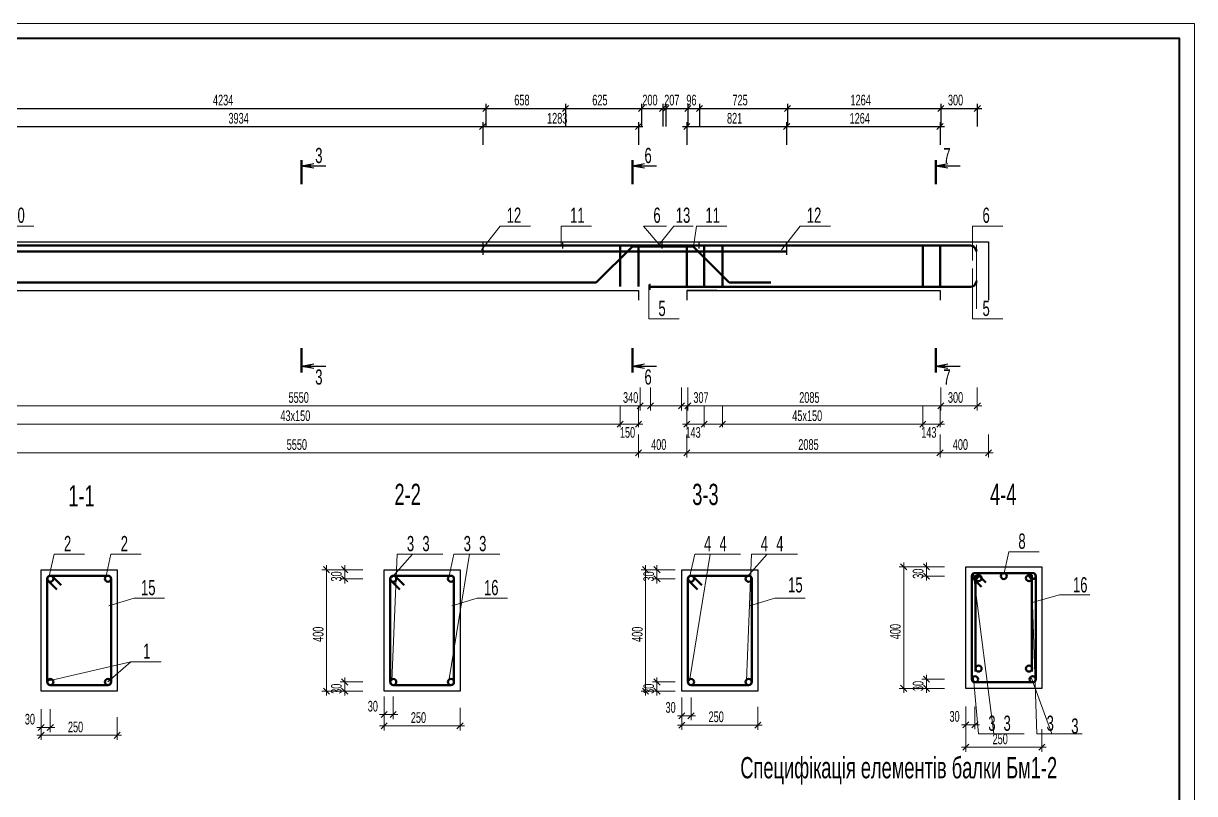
# Model space of a CAD drawing. Extents: x -483223 to 550073, y -164053 to -64662.
# Drawn here: x -171463 to -132868, y -98398 to -73022 of the extents above; entities that cross this region are included whole.
import ezdxf

# ---------------------------------------------------------------- set-up
doc = ezdxf.new("R2010")
doc.units = 0
doc.header["$MEASUREMENT"] = 0
for name, color, linetype in [('ARM', 3, 'CONTINUOUS'), ('BALKI', 62, 'CONTINUOUS'), ('OPAL', 4, 'CONTINUOUS'), ('OTM', 9, 'CONTINUOUS'), ('RAZM', 6, 'CONTINUOUS'), ('ТЕКСТ', 252, 'CONTINUOUS')]:
    doc.layers.add(name, color=color, linetype=linetype)
for name, color, linetype, lineweight in [('АРМАТУРА', 11, 'CONTINUOUS', 50), ('ОСН. ТОНКА', 250, 'CONTINUOUS', 15), ('РАМКА', 250, 'CONTINUOUS', 40), ('РОЗМІР', 250, 'CONTINUOUS', 15)]:
    doc.layers.add(name, color=color, linetype=linetype, lineweight=lineweight)
doc.styles.add('РОЗМІР', font='ARIALN.TTF', dxfattribs={"width": 0.75})

msp = doc.modelspace()

# ---------------------------------------------------------------- linework, layer by layer
at = {"layer": 'ARM', "color": 0}
for p, q in [((-156328.4231, -80242.1409), (-156328.4231, -80442.1409)), ((-153696.4773, -80242.1409), (-153696.4773, -80442.1409)), ((-150424.8587, -80242.1409), (-150424.8587, -80442.1409)), ((-150424.8587, -80242.1409), (-150424.8587, -80442.1409)), ((-149210.7168, -80242.1409), (-149210.7168, -80442.1409)), ((-146310.961, -80242.1409), (-146310.961, -80442.1409)), ((-156328.4231, -80442.1409), (-156328.4231, -80642.1409)), ((-151196.5262, -80342.1409), (-149210.7168, -80342.1409)), ((-151196.5262, -80342.1409), (-146310.961, -80342.1409)), ((-150424.8587, -80342.1409), (-149596.5262, -80342.1409)), ((-146310.961, -80442.1409), (-146310.961, -80642.1409)), ((-150824.8648, -81602.1385), (-150824.8648, -81802.1385)), ((-150824.8587, -81602.1385), (-150824.8587, -81802.1385)), ((-150824.8587, -81702.1385), (-149596.5262, -81702.1385))]:
    msp.add_line(p, q, dxfattribs=at)
at = {"layer": 'BALKI', "color": 0}
for p, q in [((-175396.5262, -80222.1397), (-149596.5262, -80222.1397)), ((-151196.5262, -80222.1397), (-139656.5237, -80222.1397)), ((-139656.5237, -80222.1397), (-139656.5237, -81822.1397)), ((-173396.5262, -81822.1397), (-151196.5262, -81822.1397)), ((-152196.5262, -81822.1397), (-151196.5262, -81822.1397)), ((-151196.5262, -81822.1397), (-151196.5262, -82142.1409)), ((-151196.5262, -81822.1397), (-151196.5262, -82142.1409)), ((-148596.5262, -81822.1397), (-149596.5262, -81822.1397)), ((-149596.5262, -81822.1397), (-149596.5262, -82142.1409)), ((-149596.5262, -81822.1397), (-141256.5237, -81822.1397)), ((-149596.5262, -81822.1397), (-149596.5262, -82142.1409)), ((-141256.5237, -81822.1397), (-141256.5237, -82142.1409))]:
    msp.add_line(p, q, dxfattribs=at)
for points in [[(-170876.5825, -91021.0483), (-170876.5825, -91021.0483), (-170876.5825, -91021.0483), (-168376.5825, -91021.0483), (-168376.5825, -91021.0483), (-168376.5825, -91021.0483)], [(-170876.5825, -95021.0483), (-170876.5825, -95021.0483), (-170876.5825, -95021.0483), (-170876.5825, -91021.0483), (-170876.5825, -91021.0483), (-170876.5825, -91021.0483)], [(-168376.5825, -91021.0483), (-168376.5825, -91021.0483), (-168376.5825, -91021.0483), (-168376.5825, -95021.0483), (-168376.5825, -95021.0483), (-168376.5825, -95021.0483)], [(-159575.7322, -91021.0483), (-159575.7322, -91021.0483), (-159575.7322, -91021.0483), (-157075.7322, -91021.0483), (-157075.7322, -91021.0483), (-157075.7322, -91021.0483)], [(-159575.7322, -95021.0483), (-159575.7322, -95021.0483), (-159575.7322, -95021.0483), (-159575.7322, -91021.0483), (-159575.7322, -91021.0483), (-159575.7322, -91021.0483)], [(-157075.7322, -91021.0483), (-157075.7322, -91021.0483), (-157075.7322, -91021.0483), (-157075.7322, -95021.0483), (-157075.7322, -95021.0483), (-157075.7322, -95021.0483)], [(-149763.0339, -91021.0483), (-149763.0339, -91021.0483), (-149763.0339, -91021.0483), (-147263.0339, -91021.0483), (-147263.0339, -91021.0483), (-147263.0339, -91021.0483)], [(-149763.0339, -95021.0483), (-149763.0339, -95021.0483), (-149763.0339, -95021.0483), (-149763.0339, -91021.0483), (-149763.0339, -91021.0483), (-149763.0339, -91021.0483)], [(-147263.0339, -91021.0483), (-147263.0339, -91021.0483), (-147263.0339, -91021.0483), (-147263.0339, -95021.0483), (-147263.0339, -95021.0483), (-147263.0339, -95021.0483)], [(-140404.552, -90930.3714), (-140404.552, -90930.3714), (-140404.552, -90930.3714), (-137904.552, -90930.3714), (-137904.552, -90930.3714), (-137904.552, -90930.3714)], [(-140404.552, -94930.3714), (-140404.552, -94930.3714), (-140404.552, -94930.3714), (-140404.552, -90930.3714), (-140404.552, -90930.3714), (-140404.552, -90930.3714)], [(-137904.552, -90930.3714), (-137904.552, -90930.3714), (-137904.552, -90930.3714), (-137904.552, -94930.3714), (-137904.552, -94930.3714), (-137904.552, -94930.3714)], [(-137904.552, -94930.3714), (-137904.552, -94930.3714), (-137904.552, -94930.3714), (-140404.552, -94930.3714), (-140404.552, -94930.3714), (-140404.552, -94930.3714)], [(-168376.5825, -95021.0483), (-168376.5825, -95021.0483), (-168376.5825, -95021.0483), (-170876.5825, -95021.0483), (-170876.5825, -95021.0483), (-170876.5825, -95021.0483)], [(-157075.7322, -95021.0483), (-157075.7322, -95021.0483), (-157075.7322, -95021.0483), (-159575.7322, -95021.0483), (-159575.7322, -95021.0483), (-159575.7322, -95021.0483)], [(-147263.0339, -95021.0483), (-147263.0339, -95021.0483), (-147263.0339, -95021.0483), (-149763.0339, -95021.0483), (-149763.0339, -95021.0483), (-149763.0339, -95021.0483)]]:
    msp.add_lwpolyline(points, dxfattribs=at)
at = {"layer": 'OPAL', "color": 0}
msp.add_line((-139656.5237, -81822.1397), (-139656.5237, -82142.1409), dxfattribs=at)
at = {"layer": 'OTM', "color": 0}
for p, q in [((-173314.6261, -75822.1397), (-156078.4231, -75822.1397)), ((-156378.4231, -75822.1397), (-153446.4773, -75822.1397)), ((-156328.4231, -75922.1397), (-156128.4231, -75722.1397)), ((-156328.4231, -75922.1397), (-156128.4231, -75722.1397)), ((-156228.4231, -75672.1397), (-156228.4231, -76422.1397)), ((-156228.4231, -75672.1397), (-156228.4231, -76422.1397)), ((-153746.4773, -75822.1397), (-150946.5201, -75822.1397)), ((-153696.4773, -75922.1397), (-153496.4773, -75722.1397)), ((-153696.4773, -75922.1397), (-153496.4773, -75722.1397)), ((-153596.4773, -75672.1397), (-153596.4773, -76422.1397)), ((-153596.4773, -75672.1397), (-153596.4773, -76422.1397)), ((-151246.5201, -75822.1397), (-150146.5201, -75822.1397)), ((-151196.5201, -75922.1397), (-150996.5201, -75722.1397)), ((-151196.5201, -75922.1397), (-150996.5201, -75722.1397)), ((-151096.5201, -75672.1397), (-151096.5201, -76422.1397)), ((-151096.5201, -75672.1397), (-151096.5201, -76422.1397)), ((-150546.5262, -75822.1397), (-149418.1936, -75822.1397)), ((-150496.5262, -75922.1397), (-150296.5262, -75722.1397)), ((-150396.5262, -75672.1397), (-150396.5262, -76422.1397)), ((-150396.5201, -75922.1397), (-150196.5201, -75722.1397)), ((-150296.5201, -75672.1397), (-150296.5201, -76422.1397)), ((-149718.1936, -75822.1397), (-149032.3843, -75822.1397)), ((-149668.1936, -75922.1397), (-149468.1936, -75722.1397)), ((-149668.1936, -75922.1397), (-149468.1936, -75722.1397)), ((-149568.1936, -75672.1397), (-149568.1936, -76422.1397)), ((-149568.1936, -75672.1397), (-149568.1936, -76422.1397)), ((-149332.3843, -75822.1397), (-146132.6285, -75822.1397)), ((-149282.3843, -75922.1397), (-149082.3843, -75722.1397)), ((-149282.3843, -75922.1397), (-149082.3843, -75722.1397)), ((-149182.3843, -75672.1397), (-149182.3843, -76422.1397)), ((-149182.3843, -75672.1397), (-149182.3843, -76422.1397)), ((-146432.6285, -75822.1397), (-141078.1973, -75822.1397)), ((-146382.6285, -75922.1397), (-146182.6285, -75722.1397)), ((-146382.6285, -75922.1397), (-146182.6285, -75722.1397)), ((-146282.6285, -75672.1397), (-146282.6285, -76422.1397)), ((-146282.6285, -75672.1397), (-146282.6285, -76422.1397)), ((-141378.1973, -75822.1397), (-139878.2034, -75822.1397)), ((-141328.1973, -75922.1397), (-141128.1973, -75722.1397)), ((-141328.1973, -75922.1397), (-141128.1973, -75722.1397)), ((-141228.1973, -75672.1397), (-141228.1973, -76422.1397)), ((-141228.1973, -75672.1397), (-141228.1973, -76422.1397)), ((-140128.2034, -75922.1397), (-139928.2034, -75722.1397)), ((-140028.2034, -75672.1397), (-140028.2034, -76422.1397)), ((-156428.4231, -76522.1397), (-156228.4231, -76322.1397)), ((-156428.4231, -76522.1397), (-156228.4231, -76322.1397)), ((-156328.4231, -76272.1397), (-156328.4231, -77022.1397)), ((-156328.4231, -76272.1397), (-156328.4231, -77022.1397)), ((-151296.5201, -76522.1397), (-151096.5201, -76322.1397)), ((-151196.5201, -76272.1397), (-151196.5201, -77022.1397)), ((-149696.5262, -76522.1397), (-149496.5262, -76322.1397)), ((-149596.5262, -76272.1397), (-149596.5262, -77022.1397)), ((-146410.9549, -76522.1397), (-146210.9549, -76322.1397)), ((-146410.9549, -76522.1397), (-146210.9549, -76322.1397)), ((-146310.9549, -76272.1397), (-146310.9549, -77022.1397)), ((-146310.9549, -76272.1397), (-146310.9549, -77022.1397)), ((-141356.5237, -76522.1397), (-141156.5237, -76322.1397)), ((-141256.5237, -76272.1397), (-141256.5237, -77022.1397)), ((-172214.6292, -76422.1397), (-156178.4231, -76422.1397)), ((-156478.4231, -76422.1397), (-151046.5201, -76422.1397)), ((-149746.5262, -76422.1397), (-146160.9549, -76422.1397)), ((-146460.9549, -76422.1397), (-141106.5237, -76422.1397))]:
    msp.add_line(p, q, dxfattribs=at)
at = {"layer": 'RAZM', "color": 0, "lineweight": 50}
for p, q in [((-162296.4255, -78322.1397), (-162296.4255, -77522.1397)), ((-151396.4285, -78322.1397), (-151396.4285, -77522.1397)), ((-141396.4285, -78322.1397), (-141396.4285, -77522.1397)), ((-162296.4255, -83722.1397), (-162296.4255, -84522.1397)), ((-151396.4285, -83722.1397), (-151396.4285, -84522.1397)), ((-141396.4285, -83722.1397), (-141396.4285, -84522.1397))]:
    msp.add_line(p, q, dxfattribs=at)
at = {"layer": 'RAZM', "color": 0}
for p, q in [((-161896.4285, -77651.638), (-162296.4255, -77722.1397)), ((-161996.4255, -77695.9373), (-162296.4255, -77722.1397)), ((-161496.4285, -77722.1397), (-162296.4255, -77722.1397)), ((-161896.4285, -77792.6414), (-162296.4255, -77722.1397)), ((-161996.4255, -77748.3421), (-162296.4255, -77722.1397)), ((-150996.4285, -77651.638), (-151396.4285, -77722.1397)), ((-151096.4285, -77695.9373), (-151396.4285, -77722.1397)), ((-150596.4285, -77722.1397), (-151396.4285, -77722.1397)), ((-150996.4285, -77792.6414), (-151396.4285, -77722.1397)), ((-151096.4285, -77748.3421), (-151396.4285, -77722.1397)), ((-140996.4285, -77651.638), (-141396.4285, -77722.1397)), ((-141096.4285, -77695.9373), (-141396.4285, -77722.1397)), ((-140596.4285, -77722.1397), (-141396.4285, -77722.1397)), ((-140996.4285, -77792.6414), (-141396.4285, -77722.1397)), ((-141096.4285, -77748.3421), (-141396.4285, -77722.1397)), ((-161896.4285, -84251.641), (-162296.4255, -84322.1397)), ((-161996.4255, -84295.9404), (-162296.4255, -84322.1397)), ((-161496.4285, -84322.1397), (-162296.4255, -84322.1397)), ((-161896.4285, -84392.6384), (-162296.4255, -84322.1397)), ((-161996.4255, -84348.339), (-162296.4255, -84322.1397)), ((-150996.4285, -84251.641), (-151396.4285, -84322.1397)), ((-151096.4285, -84295.9404), (-151396.4285, -84322.1397)), ((-150596.4285, -84322.1397), (-151396.4285, -84322.1397)), ((-150996.4285, -84392.6384), (-151396.4285, -84322.1397)), ((-151096.4285, -84348.339), (-151396.4285, -84322.1397)), ((-140996.4285, -84251.641), (-141396.4285, -84322.1397)), ((-141096.4285, -84295.9404), (-141396.4285, -84322.1397)), ((-140596.4285, -84322.1397), (-141396.4285, -84322.1397)), ((-140996.4285, -84392.6384), (-141396.4285, -84322.1397)), ((-141096.4285, -84348.339), (-141396.4285, -84322.1397))]:
    msp.add_line(p, q, dxfattribs=at)
at = {"layer": 'АРМАТУРА', "color": 0}
for p, q in [((-173557.8764, -80342.1409), (-149596.5262, -80342.1409)), ((-172064.6292, -80542.1409), (-149596.5262, -80542.1409)), ((-153696.4773, -80342.1409), (-149596.5262, -80342.1409)), ((-152588.5244, -81562.1391), (-151396.5262, -80370.1377)), ((-151796.5262, -80354.1404), (-151796.5262, -81690.139)), ((-151396.5262, -80370.1377), (-149396.5262, -80370.1377)), ((-151196.5262, -80354.1404), (-151196.5262, -81690.139)), ((-151196.5262, -80542.1409), (-146310.961, -80542.1409)), ((-150424.8587, -80342.1409), (-140256.5298, -80342.1409)), ((-149596.5262, -80354.1404), (-149596.5262, -81690.139)), ((-149396.5262, -80370.1377), (-148204.5279, -81562.1391)), ((-149026.5249, -80354.1404), (-149026.5249, -81690.139)), ((-148426.5249, -80354.1404), (-148426.5249, -81690.139)), ((-141826.5249, -80354.1404), (-141826.5249, -81690.139)), ((-141256.5237, -80354.1404), (-141256.5237, -81690.139)), ((-140256.5298, -80342.1409), (-140256.5298, -80342.1409)), ((-140256.5298, -80342.1409), (-140194.7561, -80351.9188)), ((-140194.7561, -80351.9188), (-140139.0249, -80380.3001)), ((-140139.0249, -80380.3001), (-140094.7806, -80424.5079)), ((-140094.7806, -80424.5079), (-140066.3565, -80480.2147)), ((-140066.3565, -80480.2147), (-140056.5298, -80542.1409)), ((-172004.5248, -81562.1391), (-152588.5244, -81562.1391)), ((-150824.8648, -81702.1385), (-140256.5298, -81702.1385)), ((-148204.5279, -81562.1391), (-146835.1553, -81562.1391)), ((-140256.5298, -81702.1385), (-140194.7561, -81692.3606)), ((-140256.5298, -81702.1385), (-140256.5298, -81702.1385)), ((-140194.7561, -81692.3606), (-140139.0249, -81663.9824)), ((-140139.0249, -81663.9793), (-140094.7806, -81619.7746)), ((-140094.7806, -81619.7746), (-140066.3565, -81564.0647)), ((-140066.3565, -81564.0647), (-140056.5298, -81502.1385)), ((-170676.5825, -91321.0483), (-170671.6928, -91290.1615)), ((-170676.5825, -94721.0483), (-170676.5825, -91321.0483)), ((-170676.5825, -91321.0483), (-170673.1783, -91346.9181)), ((-170673.1783, -91346.9181), (-170663.1983, -91371.0239)), ((-170671.6928, -91290.1615), (-170657.5029, -91262.2959)), ((-170663.1983, -91371.0239), (-170647.3215, -91391.7301)), ((-170657.5029, -91262.2959), (-170635.3998, -91240.1737)), ((-170647.3215, -91391.7301), (-170363.3211, -91675.7312)), ((-170635.3998, -91240.1737), (-170607.5449, -91225.9616)), ((-170607.5449, -91225.9616), (-170576.5825, -91221.0483)), ((-170576.5825, -91221.0483), (-168676.5825, -91221.0483)), ((-170576.5825, -91221.0483), (-170550.6365, -91224.4724)), ((-170550.6365, -91224.4724), (-170526.5367, -91234.473)), ((-170526.5367, -91234.473), (-170505.8435, -91250.3665)), ((-170505.8435, -91250.3665), (-170221.8439, -91534.3662)), ((-168676.5825, -91221.0483), (-168645.6201, -91225.9616)), ((-168645.6201, -91225.9616), (-168617.7652, -91240.1737)), ((-168617.7652, -91240.1737), (-168595.6621, -91262.2959)), ((-168595.6621, -91262.2959), (-168581.4722, -91290.1615)), ((-168581.4722, -91290.1615), (-168576.5825, -91321.0483)), ((-168576.5825, -91321.0483), (-168576.5825, -94721.0483)), ((-159375.7322, -91321.0483), (-159370.8433, -91290.1615)), ((-159375.7322, -94721.0483), (-159375.7322, -91321.0483)), ((-159375.7322, -91321.0483), (-159372.3295, -91346.9181)), ((-159372.3295, -91346.9181), (-159362.3472, -91371.0239)), ((-159370.8433, -91290.1615), (-159356.6526, -91262.2959)), ((-159362.3472, -91371.0239), (-159346.4719, -91391.7301)), ((-159356.6526, -91262.2959), (-159334.5487, -91240.1737)), ((-159346.4719, -91391.7301), (-159062.4723, -91675.7312)), ((-159334.5487, -91240.1737), (-159306.6953, -91225.9616)), ((-159306.6953, -91225.9616), (-159275.7322, -91221.0483)), ((-159275.7322, -91221.0483), (-157375.7322, -91221.0483)), ((-159275.7322, -91221.0483), (-159249.7862, -91224.4724)), ((-159249.7862, -91224.4724), (-159225.6864, -91234.473)), ((-159225.6864, -91234.473), (-159204.9925, -91250.3665)), ((-159204.9925, -91250.3665), (-158920.9928, -91534.3662)), ((-157375.7322, -91221.0483), (-157344.7691, -91225.9616)), ((-157344.7691, -91225.9616), (-157316.9157, -91240.1737)), ((-157316.9157, -91240.1737), (-157294.8118, -91262.2959)), ((-157294.8118, -91262.2959), (-157280.6211, -91290.1615)), ((-157280.6211, -91290.1615), (-157275.7322, -91321.0483)), ((-157275.7322, -91321.0483), (-157275.7322, -94721.0483)), ((-149563.0339, -91321.0483), (-149558.145, -91290.1615)), ((-149563.0339, -94721.0483), (-149563.0339, -91321.0483)), ((-149563.0339, -91321.0483), (-149559.6312, -91346.9181)), ((-149559.6312, -91346.9181), (-149549.6489, -91371.0239)), ((-149558.145, -91290.1615), (-149543.9543, -91262.2959)), ((-149549.6489, -91371.0239), (-149533.7736, -91391.7301)), ((-149543.9543, -91262.2959), (-149521.8504, -91240.1737)), ((-149533.7736, -91391.7301), (-149249.774, -91675.7312)), ((-149521.8504, -91240.1737), (-149493.997, -91225.9616)), ((-149493.997, -91225.9616), (-149463.0339, -91221.0483)), ((-149463.0339, -91221.0483), (-147563.0339, -91221.0483)), ((-149463.0339, -91221.0483), (-149437.0879, -91224.4724)), ((-149437.0879, -91224.4724), (-149412.9881, -91234.473)), ((-149412.9881, -91234.473), (-149392.2942, -91250.3665)), ((-149392.2942, -91250.3665), (-149108.2945, -91534.3662)), ((-147563.0339, -91221.0483), (-147532.0708, -91225.9616)), ((-147532.0708, -91225.9616), (-147504.2174, -91240.1737)), ((-147504.2174, -91240.1737), (-147482.1135, -91262.2959)), ((-147482.1135, -91262.2959), (-147467.9228, -91290.1615)), ((-147467.9228, -91290.1615), (-147463.0339, -91321.0483)), ((-147463.0339, -91321.0483), (-147463.0339, -94721.0483)), ((-140204.552, -91230.3714), (-140199.6631, -91199.4846)), ((-140204.552, -94630.3714), (-140204.552, -91230.3714)), ((-140204.552, -91230.3714), (-140201.1462, -91256.2412)), ((-140201.1462, -91256.2412), (-140191.167, -91280.347)), ((-140199.6631, -91199.4846), (-140185.4724, -91171.619)), ((-140191.167, -91280.347), (-140175.2917, -91301.0532)), ((-140185.4724, -91171.619), (-140163.3716, -91149.4968)), ((-140175.2917, -91301.0532), (-139891.2891, -91585.0528)), ((-140163.3716, -91149.4968), (-140135.5151, -91135.2847)), ((-140135.5151, -91135.2847), (-140104.552, -91130.3714)), ((-140104.552, -91130.3714), (-138204.552, -91130.3714)), ((-140104.552, -91130.3714), (-140078.606, -91133.7955)), ((-140085.2226, -91200.369), (-140085.2226, -94380.3714)), ((-140078.606, -91133.7955), (-140054.5032, -91143.7961)), ((-140054.5032, -91143.7961), (-140033.8123, -91159.6896)), ((-140033.8123, -91159.6896), (-139749.8157, -91443.6893)), ((-138227.0589, -91198.3208), (-138227.0589, -94378.3233)), ((-138204.552, -91130.3714), (-138173.5889, -91135.2847)), ((-138173.5889, -91135.2847), (-138145.7324, -91149.4968)), ((-138145.7324, -91149.4968), (-138123.6316, -91171.619)), ((-138123.6316, -91171.619), (-138109.4409, -91199.4846)), ((-138109.4409, -91199.4846), (-138104.552, -91230.3714)), ((-138104.552, -91230.3714), (-138104.552, -94630.3714)), ((-170671.6684, -94752.0114), (-170676.5825, -94721.0483)), ((-170657.4564, -94779.8648), (-170671.6684, -94752.0114)), ((-170635.3349, -94801.9687), (-170657.4564, -94779.8648)), ((-170607.4693, -94816.1594), (-170635.3349, -94801.9687)), ((-170576.5825, -94821.0483), (-170607.4693, -94816.1594)), ((-168676.5825, -94821.0483), (-170576.5825, -94821.0483)), ((-168645.6201, -94816.135), (-168676.5825, -94821.0483)), ((-168617.7652, -94801.9229), (-168645.6201, -94816.135)), ((-168595.6621, -94779.8007), (-168617.7652, -94801.9229)), ((-168581.4722, -94751.9351), (-168595.6621, -94779.8007)), ((-168576.5825, -94721.0483), (-168581.4722, -94751.9351)), ((-159370.8189, -94752.0114), (-159375.7322, -94721.0483)), ((-159356.6068, -94779.8648), (-159370.8189, -94752.0114)), ((-159334.4846, -94801.9687), (-159356.6068, -94779.8648)), ((-159306.619, -94816.1594), (-159334.4846, -94801.9687)), ((-159275.7322, -94821.0483), (-159306.619, -94816.1594)), ((-157375.7322, -94821.0483), (-159275.7322, -94821.0483)), ((-157344.7691, -94816.135), (-157375.7322, -94821.0483)), ((-157316.9157, -94801.9229), (-157344.7691, -94816.135)), ((-157294.8118, -94779.8007), (-157316.9157, -94801.9229)), ((-157280.6211, -94751.9351), (-157294.8118, -94779.8007)), ((-157275.7322, -94721.0483), (-157280.6211, -94751.9351)), ((-149558.1206, -94752.0114), (-149563.0339, -94721.0483)), ((-149543.9085, -94779.8648), (-149558.1206, -94752.0114)), ((-149521.7863, -94801.9687), (-149543.9085, -94779.8648)), ((-149493.9207, -94816.1594), (-149521.7863, -94801.9687)), ((-149463.0339, -94821.0483), (-149493.9207, -94816.1594)), ((-147563.0339, -94821.0483), (-149463.0339, -94821.0483)), ((-147532.0708, -94816.135), (-147563.0339, -94821.0483)), ((-147504.2174, -94801.9229), (-147532.0708, -94816.135)), ((-147482.1135, -94779.8007), (-147504.2174, -94801.9229)), ((-147467.9228, -94751.9351), (-147482.1135, -94779.8007)), ((-147463.0339, -94721.0483), (-147467.9228, -94751.9351)), ((-140199.6387, -94661.3345), (-140204.552, -94630.3714)), ((-140185.4236, -94689.1879), (-140199.6387, -94661.3345)), ((-140163.3044, -94711.2918), (-140185.4236, -94689.1879)), ((-140135.4358, -94725.4825), (-140163.3044, -94711.2918)), ((-140104.552, -94730.3714), (-140135.4358, -94725.4825)), ((-138204.552, -94730.3714), (-140104.552, -94730.3714)), ((-138173.5889, -94725.4581), (-138204.552, -94730.3714)), ((-138145.7324, -94711.246), (-138173.5889, -94725.4581)), ((-138123.6316, -94689.1238), (-138145.7324, -94711.246)), ((-138109.4409, -94661.2582), (-138123.6316, -94689.1238)), ((-138104.552, -94630.3714), (-138109.4409, -94661.2582))]:
    msp.add_line(p, q, dxfattribs=at)
for centre in [(-170576.5825, -91321.0483), (-168676.5825, -91321.0483), (-159275.7322, -91321.0483), (-157375.7322, -91321.0483), (-149463.0339, -91321.0483), (-147563.0339, -91321.0483), (-140104.552, -91230.3714), (-139984.552, -91300.3714), (-139154.552, -91230.3714), (-138324.552, -91300.3714), (-138204.552, -91230.3714), (-140104.552, -94630.3714), (-139984.552, -94280.3714), (-139984.552, -94280.3714), (-138324.552, -94280.3714), (-138324.552, -94280.3714), (-138204.552, -94630.3714), (-170576.5825, -94721.0483), (-168676.5825, -94721.0483), (-159275.7322, -94721.0483), (-157375.7322, -94721.0483), (-149463.0339, -94721.0483), (-147563.0339, -94721.0483)]:
    msp.add_circle(centre, 100, dxfattribs=at)
at = {"layer": 'ОСН. ТОНКА', "color": 0, "ltscale": 40}
msp.add_lwpolyline([(-216968.0326, -73022.1397), (-216968.0326, -132422.1397), (-132868.0326, -132422.1397), (-132868.0326, -73022.1397), (-216968.0326, -73022.1397)], dxfattribs=at)
at = {"layer": 'РАМКА', "color": 0, "ltscale": 40}
msp.add_lwpolyline([(-133368.0326, -131922.1397), (-133368.0326, -131922.1397), (-133368.0326, -73522.1397), (-214968.0326, -73522.1397), (-214968.0326, -131922.1397), (-133368.0326, -131922.1397)], dxfattribs=at)
at = {"layer": 'РОЗМІР', "color": 0}
for p, q in [((-172121.3583, -79697.1031), (-171121.3583, -79697.1031)), ((-156370.22, -80484.658), (-155757.6773, -79697.1031)), ((-155757.6773, -79697.1031), (-154757.6773, -79697.1031)), ((-153745.0308, -80309.6458), (-153745.0308, -79697.1031)), ((-153745.0308, -79697.1031), (-152745.0308, -79697.1031)), ((-150507.2989, -80309.6458), (-151031.5157, -79697.1031)), ((-151031.5157, -79697.1031), (-150269.4073, -79697.1031)), ((-150507.2989, -80309.6458), (-150032.506, -79697.1031)), ((-150032.506, -79697.1031), (-149387.0101, -79697.1031)), ((-149369.7195, -80309.6458), (-149282.2073, -79697.1031)), ((-149282.2073, -79697.1031), (-148282.2073, -79697.1031)), ((-146482.0059, -80484.658), (-145869.4632, -79697.1031)), ((-145869.4632, -79697.1031), (-144869.4632, -79697.1031)), ((-140181.5481, -80834.6824), (-140181.5481, -79697.1031)), ((-140181.5481, -79697.1031), (-139181.5481, -79697.1031)), ((-140056.5298, -81502.1385), (-140056.5298, -80315.5296)), ((-140056.5298, -80542.1409), (-140056.5298, -82420.8641)), ((-140181.5481, -81097.2007), (-140181.5481, -82759.8228)), ((-150857.3233, -81622.2404), (-150857.3233, -82759.8228)), ((-150857.3233, -82759.8228), (-149857.3233, -82759.8228)), ((-140181.5481, -82759.8228), (-139181.5481, -82759.8228)), ((-151136.5225, -85022.1397), (-151136.5225, -85772.1397)), ((-151136.5225, -85022.1397), (-151136.5225, -85772.1397)), ((-150796.5262, -85022.1397), (-150796.5262, -85772.1397)), ((-149776.5249, -85022.1397), (-149776.5249, -85772.1397)), ((-149568.1936, -85022.1397), (-149568.1936, -85772.1397)), ((-149568.1936, -85022.1397), (-149568.1936, -85772.1397)), ((-141228.1912, -85022.1397), (-141228.1912, -85772.1397)), ((-141228.1912, -85022.1397), (-141228.1912, -85772.1397)), ((-140028.1912, -85022.1397), (-140028.1912, -85772.1397)), ((-173486.5225, -85622.1397), (-150986.5225, -85622.1397)), ((-151796.5262, -85622.1397), (-151796.5262, -86322.1397)), ((-151286.5225, -85622.1397), (-149626.5249, -85622.1397)), ((-151236.5225, -85722.1397), (-151036.5225, -85522.1397)), ((-151236.5225, -85722.1397), (-151036.5225, -85522.1397)), ((-151196.5262, -85622.1397), (-151196.5262, -86322.1397)), ((-150946.5262, -85622.1397), (-149418.1936, -85622.1397)), ((-150896.5262, -85722.1397), (-150696.5262, -85522.1397)), ((-149876.5249, -85722.1397), (-149676.5249, -85522.1397)), ((-149718.1936, -85622.1397), (-141078.1912, -85622.1397)), ((-149668.1936, -85722.1397), (-149468.1936, -85522.1397)), ((-149668.1936, -85722.1397), (-149468.1936, -85522.1397)), ((-149596.5262, -85622.1397), (-149596.5262, -86322.1397)), ((-149026.5249, -85622.1397), (-149026.5249, -86322.1397)), ((-148426.5249, -85622.1397), (-148426.5249, -86322.1397)), ((-141826.5249, -85622.1397), (-141826.5249, -86322.1397)), ((-141378.1912, -85622.1397), (-139878.1912, -85622.1397)), ((-141328.1912, -85722.1397), (-141128.1912, -85522.1397)), ((-141328.1912, -85722.1397), (-141128.1912, -85522.1397)), ((-141256.5237, -85622.1397), (-141256.5237, -86322.1397)), ((-140128.1912, -85722.1397), (-139928.1912, -85522.1397)), ((-173546.5262, -86222.1397), (-151046.5262, -86222.1397)), ((-173546.5262, -86222.1397), (-151046.5262, -86222.1397)), ((-172796.5262, -86222.1397), (-151796.5262, -86222.1397)), ((-151896.5262, -86322.1397), (-151696.5262, -86122.1397)), ((-151796.5262, -86222.1397), (-151196.5262, -86222.1397)), ((-151296.5262, -86322.1397), (-151096.5262, -86122.1397)), ((-149746.5262, -86222.1397), (-141106.5237, -86222.1397)), ((-149696.5262, -86322.1397), (-149496.5262, -86122.1397)), ((-149596.5262, -86222.1397), (-149026.5249, -86222.1397)), ((-149126.5249, -86322.1397), (-148926.5249, -86122.1397)), ((-149026.5249, -86222.1397), (-141826.5249, -86222.1397)), ((-148526.5249, -86322.1397), (-148326.5249, -86122.1397)), ((-141926.5249, -86322.1397), (-141726.5249, -86122.1397)), ((-141826.5249, -86222.1397), (-141256.5237, -86222.1397)), ((-141356.5237, -86322.1397), (-141156.5237, -86122.1397)), ((-151196.5262, -86572.1397), (-151196.5262, -87322.1397)), ((-151196.5262, -86572.1397), (-151196.5262, -87322.1397)), ((-149596.5262, -86572.1397), (-149596.5262, -87322.1397)), ((-149596.5262, -86572.1397), (-149596.5262, -87322.1397)), ((-141256.5237, -86572.1397), (-141256.5237, -87322.1397)), ((-141256.5237, -86572.1397), (-141256.5237, -87322.1397)), ((-139656.5237, -86572.1397), (-139656.5237, -87322.1397)), ((-173546.5262, -87172.1397), (-151046.5262, -87172.1397)), ((-151346.5262, -87172.1397), (-149446.5262, -87172.1397)), ((-151296.5262, -87272.1397), (-151096.5262, -87072.1397)), ((-151296.5262, -87272.1397), (-151096.5262, -87072.1397)), ((-149746.5262, -87172.1397), (-141106.5237, -87172.1397)), ((-149696.5262, -87272.1397), (-149496.5262, -87072.1397)), ((-149696.5262, -87272.1397), (-149496.5262, -87072.1397)), ((-141406.5237, -87172.1397), (-139506.5237, -87172.1397)), ((-141356.5237, -87272.1397), (-141156.5237, -87072.1397)), ((-141356.5237, -87272.1397), (-141156.5237, -87072.1397)), ((-139756.5237, -87272.1397), (-139556.5237, -87072.1397)), ((-170621.2633, -91276.3675), (-170451.0507, -90510.4099)), ((-170451.0507, -90510.4099), (-169451.0507, -90510.4099)), ((-168748.9229, -91276.3675), (-168578.7103, -90510.4099)), ((-168578.7103, -90510.4099), (-167578.7103, -90510.4099)), ((-159320.413, -94680.6217), (-159150.2012, -90510.4099)), ((-159320.413, -91276.3675), (-158639.5628, -90510.4099)), ((-159150.2012, -90510.4099), (-158150.2012, -90510.4099)), ((-158639.5628, -90510.4099), (-157639.5628, -90510.4099)), ((-157448.0711, -91276.3675), (-157277.8593, -90510.4099)), ((-157448.0711, -94680.6217), (-156767.2208, -90510.4099)), ((-157277.8593, -90510.4099), (-156277.8593, -90510.4099)), ((-156767.2208, -90510.4099), (-155767.2208, -90510.4099)), ((-149507.7147, -91276.3675), (-149337.5029, -90510.4099)), ((-149507.7147, -94680.6217), (-148826.8645, -90510.4099)), ((-149337.5029, -90510.4099), (-148337.5029, -90510.4099)), ((-148826.8645, -90510.4099), (-147826.8645, -90510.4099)), ((-147635.3728, -94680.6217), (-147465.161, -90510.4099)), ((-147635.3728, -91276.3675), (-146954.5225, -90510.4099)), ((-147465.161, -90510.4099), (-146465.1579, -90510.4099)), ((-146954.5225, -90510.4099), (-145954.5256, -90510.4099)), ((-139154.552, -91180.3714), (-138987.8833, -90430.3714)), ((-138987.8833, -90430.3714), (-137987.8833, -90430.3714)), ((-161625.7322, -91021.0483), (-160875.7322, -91021.0483)), ((-161625.7322, -91021.0483), (-160875.7322, -91021.0483)), ((-161475.7322, -90871.0483), (-161475.7322, -95171.0483)), ((-161475.7322, -90871.0483), (-161475.7322, -95171.0483)), ((-161025.7322, -91021.0483), (-160275.7322, -91021.0483)), ((-160875.7322, -90871.0483), (-160875.7322, -91471.0483)), ((-151109.1433, -91021.0483), (-150359.1433, -91021.0483)), ((-151109.1433, -91021.0483), (-150359.1433, -91021.0483)), ((-150859.1433, -91121.0483), (-151059.1433, -90921.0483)), ((-150959.1433, -90871.0483), (-150959.1433, -95171.0483)), ((-150959.1433, -90871.0483), (-150959.1433, -95171.0483)), ((-150734.1433, -91021.0483), (-149984.1433, -91021.0483)), ((-150584.1433, -90871.0483), (-150584.1433, -91471.0483)), ((-142604.552, -90930.3714), (-141854.552, -90930.3714)), ((-142604.552, -90930.3714), (-141854.552, -90930.3714)), ((-142454.552, -90780.3714), (-142454.552, -95080.3714)), ((-142454.552, -90780.3714), (-142454.552, -95080.3714)), ((-141854.552, -90930.3714), (-141104.552, -90930.3714)), ((-141704.552, -90780.3714), (-141704.552, -91380.3714)), ((-161025.7322, -91321.0483), (-160275.7322, -91321.0483)), ((-150734.1433, -91321.0483), (-149984.1433, -91321.0483)), ((-141854.552, -91230.3714), (-141104.552, -91230.3714)), ((-140154.552, -91180.3714), (-139487.8833, -96430.3714)), ((-138237.8833, -91180.3714), (-138071.2207, -96430.3714)), ((-138221.2207, -92097.037), (-137321.2207, -91847.037)), ((-137321.2207, -91847.037), (-136321.2207, -91847.037)), ((-168648.9229, -92212.5369), (-167812.7527, -91957.2177)), ((-167812.7527, -91957.2177), (-166812.7527, -91957.2177)), ((-157348.0711, -92212.5369), (-156511.9016, -91957.2177)), ((-156511.9016, -91957.2177), (-155511.9016, -91957.2177)), ((-147535.3728, -92212.5369), (-146699.2033, -91957.2177)), ((-146699.2033, -91957.2177), (-145699.2033, -91957.2177)), ((-170621.2633, -94680.6217), (-167918.7909, -94056.2533)), ((-168676.5825, -94721.0483), (-167918.7909, -94056.2533)), ((-167918.7909, -94056.2533), (-166918.7909, -94056.2533)), ((-141704.552, -95080.3714), (-141704.552, -94480.3714)), ((-161025.7322, -94721.0483), (-160275.7322, -94721.0483)), ((-160875.7322, -95171.0483), (-160875.7322, -94571.0483)), ((-150734.1433, -94721.0483), (-149984.1433, -94721.0483)), ((-150584.1433, -95171.0483), (-150584.1433, -94571.0483)), ((-142604.552, -94930.3714), (-141854.552, -94930.3714)), ((-142604.552, -94930.3714), (-141854.552, -94930.3714)), ((-141854.552, -94630.3714), (-141104.552, -94630.3714)), ((-141854.552, -94930.3714), (-141104.552, -94930.3714)), ((-140154.552, -94597.037), (-139987.8833, -96430.3714)), ((-138237.8833, -94597.037), (-137571.2207, -96430.3714)), ((-161625.7322, -95021.0483), (-160875.7322, -95021.0483)), ((-161625.7322, -95021.0483), (-160875.7322, -95021.0483)), ((-161025.7322, -95021.0483), (-160275.7322, -95021.0483)), ((-159575.7322, -95193.9632), (-159575.7322, -95943.9632)), ((-159275.7322, -95193.9632), (-159275.7322, -95943.9632)), ((-151109.1433, -95021.0483), (-150359.1433, -95021.0483)), ((-151109.1433, -95021.0483), (-150359.1433, -95021.0483)), ((-150734.1433, -95021.0483), (-149984.1433, -95021.0483)), ((-149763.0339, -95234.4681), (-149763.0339, -95984.4681)), ((-149463.0339, -95234.4681), (-149463.0339, -95984.4681)), ((-170876.5825, -95621.0483), (-170876.5825, -96371.0483)), ((-170576.5825, -95621.0483), (-170576.5825, -96371.0483)), ((-159675.7322, -95893.9632), (-159475.7322, -95693.9632)), ((-159575.7322, -95568.9632), (-159575.7322, -96318.9632)), ((-159375.7322, -95893.9632), (-159175.7322, -95693.9632)), ((-157075.7322, -95568.9632), (-157075.7322, -96318.9632)), ((-149763.0339, -95542.2488), (-149763.0339, -96292.2488)), ((-147263.0339, -95542.2488), (-147263.0339, -96292.2488)), ((-140404.552, -95530.3714), (-140404.552, -96280.3714)), ((-140104.552, -95530.3714), (-140104.552, -96280.3714)), ((-170876.5825, -95878.3139), (-170876.5825, -96628.3139)), ((-168376.5825, -95878.3139), (-168376.5825, -96628.3139)), ((-159725.7322, -95793.9632), (-159125.7322, -95793.9632)), ((-159675.7322, -96268.9632), (-159475.7322, -96068.9632)), ((-157175.7322, -96268.9632), (-156975.7322, -96068.9632)), ((-149913.0339, -95834.4681), (-149313.0339, -95834.4681)), ((-171026.5825, -96221.0483), (-170426.5825, -96221.0483)), ((-171026.5825, -96478.3139), (-168226.5825, -96478.3139)), ((-159725.7322, -96168.9632), (-156925.7322, -96168.9632)), ((-149913.0339, -96142.2488), (-147113.0339, -96142.2488)), ((-140554.552, -96130.3714), (-139954.552, -96130.3714)), ((-140404.552, -96271.2073), (-140404.552, -97021.2073)), ((-139987.8833, -96430.3714), (-138987.8833, -96430.3714)), ((-139487.8833, -96430.3714), (-138487.8833, -96430.3714)), ((-138071.2207, -96430.3714), (-137071.2207, -96430.3714)), ((-137904.552, -96271.2073), (-137904.552, -97021.2073)), ((-137571.2207, -96430.3714), (-136571.2207, -96430.3714)), ((-140554.552, -96871.2073), (-137754.552, -96871.2073))]:
    msp.add_line(p, q, dxfattribs=at)
at = {"layer": 'РОЗМІР', "color": 0, "lineweight": 30}
for p, q in [((-161375.7322, -91121.0483), (-161575.7322, -90921.0483)), ((-161375.7322, -91121.0483), (-161575.7322, -90921.0483)), ((-160775.7322, -91121.0483), (-160975.7322, -90921.0483)), ((-150859.1433, -91121.0483), (-151059.1433, -90921.0483)), ((-150484.1433, -91121.0483), (-150684.1433, -90921.0483)), ((-142354.552, -91030.3714), (-142554.552, -90830.3714)), ((-142354.552, -91030.3714), (-142554.552, -90830.3714)), ((-141604.552, -91030.3714), (-141804.552, -90830.3714)), ((-160775.7322, -91421.0483), (-160975.7322, -91221.0483)), ((-150484.1433, -91421.0483), (-150684.1433, -91221.0483)), ((-141604.552, -91330.3714), (-141804.552, -91130.3714)), ((-141604.552, -94730.3714), (-141804.552, -94530.3714)), ((-161375.7322, -95121.0483), (-161575.7322, -94921.0483)), ((-161375.7322, -95121.0483), (-161575.7322, -94921.0483)), ((-160775.7322, -94821.0483), (-160975.7322, -94621.0483)), ((-160775.7322, -95121.0483), (-160975.7322, -94921.0483)), ((-150859.1433, -95121.0483), (-151059.1433, -94921.0483)), ((-150859.1433, -95121.0483), (-151059.1433, -94921.0483)), ((-150484.1433, -94821.0483), (-150684.1433, -94621.0483)), ((-150484.1433, -95121.0483), (-150684.1433, -94921.0483)), ((-142354.552, -95030.3714), (-142554.552, -94830.3714)), ((-142354.552, -95030.3714), (-142554.552, -94830.3714)), ((-141604.552, -95030.3714), (-141804.552, -94830.3714)), ((-149863.0339, -95934.4681), (-149663.0339, -95734.4681)), ((-149863.0339, -96242.2488), (-149663.0339, -96042.2488)), ((-149563.0339, -95934.4681), (-149363.0339, -95734.4681)), ((-147363.0339, -96242.2488), (-147163.0339, -96042.2488)), ((-140504.552, -96230.3714), (-140304.552, -96030.3714)), ((-140204.552, -96230.3714), (-140004.552, -96030.3714)), ((-170976.5825, -96321.0483), (-170776.5825, -96121.0483)), ((-170976.5825, -96578.3139), (-170776.5825, -96378.3139)), ((-170676.5825, -96321.0483), (-170476.5825, -96121.0483)), ((-168476.5825, -96578.3139), (-168276.5825, -96378.3139)), ((-140504.552, -96971.2073), (-140304.552, -96771.2073)), ((-138004.552, -96971.2073), (-137804.552, -96771.2073))]:
    msp.add_line(p, q, dxfattribs=at)

# ---------------------------------------------------------------- texts
at = {"layer": 'OTM', "color": 0, "style": 'РОЗМІР', "width": 0.75}
for s, p in [('4234', (-165216.5286, -75722.1397)), ('658', (-155286.5286, -75722.1397)), ('625', (-152716.5286, -75722.1397)), ('200', (-151066.5286, -75722.1397)), ('207', (-150346.5286, -75722.1397)), ('96', (-149616.5286, -75722.1397)), ('725', (-148096.5286, -75722.1397)), ('1264', (-144206.5286, -75722.1397)), ('300', (-140996.5286, -75722.1397)), ('3934', (-164706.5286, -76322.1397)), ('1283', (-154206.5286, -76322.1397)), ('821', (-148276.5286, -76322.1397)), ('1264', (-144236.5286, -76322.1397))]:
    msp.add_text(s, height=350, dxfattribs=at).set_placement(p)
at = {"layer": 'RAZM', "color": 0, "style": 'РОЗМІР', "width": 0.75}
for s, p in [('3', (-161846.5286, -77622.1397)), ('6', (-150996.5286, -77622.1397)), ('7', (-141146.5286, -77622.1397)), ('3', (-161846.5286, -84922.1397)), ('6', (-150996.5286, -84922.1397)), ('7', (-141146.5286, -84922.1397))]:
    msp.add_text(s, height=500, dxfattribs=at).set_placement(p)
at = {"layer": 'РОЗМІР', "color": 0, "style": 'РОЗМІР', "width": 0.75}
for s, height, p in [('10', 500, (-171896.5286, -79592.1397)), ('12', 500, (-155536.5286, -79592.1397)), ('11', 500, (-153446.5286, -79592.1397)), ('6', 500, (-150702.6997, -79592.1397)), ('13', 500, (-149963.5701, -79592.1397)), ('11', 500, (-148986.5286, -79592.1397)), ('12', 500, (-145646.5286, -79592.1397)), ('6', 500, (-139856.5286, -79592.1397)), ('5', 500, (-150536.5286, -82662.1397)), ('5', 500, (-139856.5286, -82662.1397)), ('5550', 350, (-162726.5286, -85522.1397)), ('340', 350, (-151703.9099, -85522.1397)), ('307', 350, (-149384.7939, -85522.1397)), ('2085', 350, (-145896.5286, -85522.1397)), ('300', 350, (-140996.5286, -85522.1397)), ('43x150', 350, (-162996.5286, -86122.1397)), ('45x150', 350, (-146126.5286, -86122.1397)), ('150', 350, (-151806.5286, -86672.1397)), ('143', 350, (-149646.5286, -86672.1397)), ('143', 350, (-141876.5286, -86672.1397)), ('5550', 350, (-162786.5286, -87072.1397)), ('400', 350, (-150776.5286, -87072.1397)), ('2085', 350, (-145926.5286, -87072.1397)), ('400', 350, (-140836.5286, -87072.1397)), ('2', 500, (-170126.5825, -90411.0483)), ('2', 500, (-168256.5825, -90411.0483)), ('3', 500, (-158825.7322, -90411.0483)), ('3', 500, (-158315.7322, -90411.0483)), ('3', 500, (-156955.7322, -90411.0483)), ('3', 500, (-156445.7322, -90411.0483)), ('4', 500, (-149033.0339, -90411.0483)), ('4', 500, (-148523.0339, -90411.0483)), ('4', 500, (-147163.0339, -90411.0483)), ('4', 500, (-146653.0339, -90411.0483)), ('8', 500, (-138674.552, -90330.3714)), ('15', 500, (-167586.5825, -91861.0483)), ('16', 500, (-156285.7322, -91861.0483)), ('15', 500, (-146261.3978, -91770.3714)), ('16', 500, (-136875.4867, -91769.5371)), ('1', 500, (-167516.6631, -93954.338)), ('30', 350, (-160115.7322, -95693.9632)), ('250', 350, (-158695.7322, -96068.9632)), ('30', 350, (-150303.0339, -95734.4681)), ('250', 350, (-148883.0339, -96042.2488)), ('30', 350, (-140944.552, -96030.3714)), ('30', 350, (-171416.5825, -96121.0483)), ('250', 350, (-169996.5825, -96378.3139)), ('3', 500, (-139664.552, -96330.3714)), ('3', 500, (-139164.552, -96330.3714)), ('3', 500, (-137744.552, -96330.3714)), ('3', 500, (-136932.6214, -96421.0483)), ('250', 350, (-139524.552, -96771.2073))]:
    msp.add_text(s, height=height, dxfattribs=at).set_placement(p)
for s, p in [('30', (-141804.552, -91320.3714)), ('30', (-160975.7322, -91411.0483)), ('30', (-150684.1433, -91411.0483)), ('400', (-161575.7322, -93401.0483)), ('400', (-161575.7322, -93401.0483)), ('400', (-151059.1433, -93401.0483)), ('400', (-151059.1433, -93401.0483)), ('400', (-142554.552, -93310.3714)), ('400', (-142554.552, -93310.3714)), ('30', (-160975.7322, -95111.0483)), ('30', (-150684.1433, -95111.0483)), ('30', (-141804.552, -95020.3714))]:
    msp.add_text(s, height=350, rotation=90, dxfattribs=at).set_placement(p)
at = {"layer": 'ТЕКСТ', "color": 0, "style": 'РОЗМІР', "width": 0.75}
for s, p in [('1-1', (-169983.2917, -88938.3116)), ('2-2', (-159235.4551, -88889.9292)), ('3-3', (-149422.7568, -88889.9292)), ('4-4', (-139609.0983, -88886.8349))]:
    msp.add_text(s, height=700, dxfattribs=at).set_placement(p)
at = {"layer": 'ТЕКСТ', "color": 0, "ltscale": 30, "insert": (-142618.0326, -98105.6417), "char_height": 700, "width": 22648.048324, "attachment_point": 8, "style": 'РОЗМІР'}
msp.add_mtext('Специфікація елементів балки Бм1-2', dxfattribs=at)

doc.saveas('drawing.dxf')
